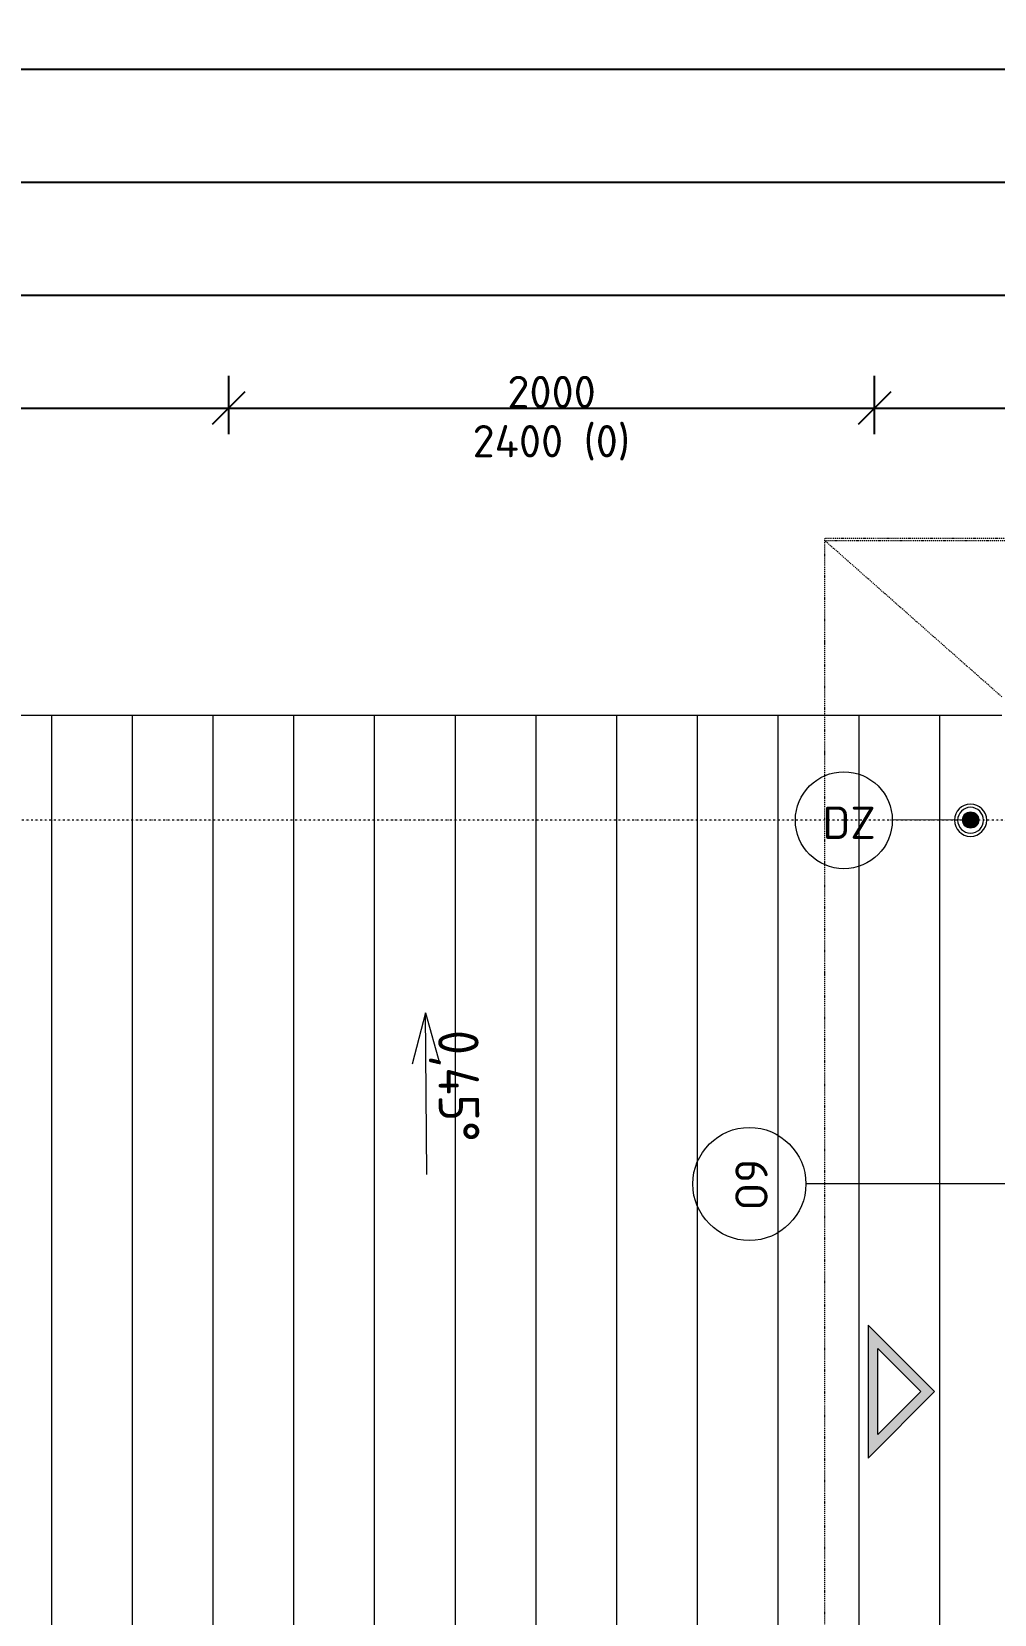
# Model space of a CAD drawing. Extents: x 43000 to 200282, y 3579 to 63943.
# Drawn here: x 50851 to 53832, y 20899 to 25799 of the extents above; entities that cross this region are included whole.
import ezdxf

# ---------------------------------------------------------------- set-up
doc = ezdxf.new("R2010")
doc.units = 0
doc.header["$MEASUREMENT"] = 0
for name, pattern in [('Bodkovaná 1_5mm', [1.5, 0, -1.5]), ('Bodkočiarkovaná 6mm', [14, 6, -4, 0, -4]), ('Nad rovinou rezu _viditeľná hrana_', [6, 3, -1.5, 0, -1.5])]:
    doc.linetypes.add(name, pattern=pattern)
doc.layers.get('Defpoints').update_dxf_attribs({"color": 242, "linetype": 'CONTINUOUS'})
for name, color, linetype, lineweight in [('_Room Separation_', 7, 'Bodkovaná 1_5mm', 9), ('Detail Items', 7, 'CONTINUOUS', 9), ('Dimensions', 7, 'CONTINUOUS', 9), ('Floors', 7, 'CONTINUOUS', 18), ('Generic Annotations', 7, 'CONTINUOUS', 9), ('Generic Models', 7, 'CONTINUOUS', 9), ('Grids-1', 7, 'Bodkočiarkovaná 6mm', 9), ('Spot Slopes', 7, 'CONTINUOUS', 9), ('Thin line black', 7, 'CONTINUOUS', 9), ('Window Tags', 7, 'CONTINUOUS', 9)]:
    doc.layers.add(name, color=color, linetype=linetype, lineweight=lineweight)
doc.layers.add('koty', color=7, linetype='CONTINUOUS')
doc.layers.add('Roofs-1', color=7, linetype='Nad rovinou rezu _viditeľná hrana_', lineweight=9, true_color=0x666666)
doc.layers.add('Surface Pattern-1', color=7, linetype='CONTINUOUS', lineweight=9, true_color=0xc0c0c0)
doc.styles.add('ISOCPEUR_1', font='isocpeur.ttf', dxfattribs={"width": 0.9, "height": 100})
doc.styles.add('ISOCPEUR_2', font='isocpeur.ttf', dxfattribs={"height": 100})
doc.styles.add('ISOCPEUR_3', font='isocpeur.ttf', dxfattribs={"height": 70})
doc.dimstyles.new('CS_Priebežná_-_2_0_mm__stavbárska_čiarka_čERVENA', dxfattribs={"dimscale": 304.8, "dimtxt": 99.598118, "dimasz": 0.328084, "dimexe": 0.328084, "dimexo": 0.0625, "dimgap": 0, "dimtad": 1, "dimdec": 0, "dimrnd": 5, "dimzin": 0, "dimdsep": 46, "dimtxsty": 'ISOCPEUR_2', "dimblk1": 'OBLIQUE', "dimblk2": 'OBLIQUE', "dimsah": 1, "dimcen": 0.09, "dimazin": 0, "dimtfac": 1, "dimtdec": 4, "dimtix": 1, "dimtmove": 0, "dimatfit": 3, "dimfxl": 0.328084, "dimfxlon": 1, "dimtvp": 1, "dimtolj": 1, "dimtzin": 0, "dimarcsym": 2})

# ---------------------------------------------------------------- blocks, each defined once
blk = doc.blocks.new('FP_2-PODLAHA 1NP')
at = {"layer": 'Surface Pattern-1'}
for p, q in [((-4750, 4777.9), (-4750, 11082.6)), ((-4500, 4777.9), (-4500, 11082.6)), ((-4250, 4777.9), (-4250, 11082.6)), ((-4000, 4728), (-4000, 11082.6)), ((-3750, 4728), (-3750, 11082.6)), ((-3500, 4728), (-3500, 11082.6)), ((-3250, 4728), (-3250, 11082.6)), ((-3000, 4728), (-3000, 11082.6)), ((-2750, 4728), (-2750, 11082.6)), ((-2500, 4728), (-2500, 11082.6)), ((-2250, 4728), (-2250, 11082.6)), ((-2000, 4777.9), (-2000, 11082.6))]:
    blk.add_line(p, q, dxfattribs=at)
blk = doc.blocks.new('_Oblique')
at = {"layer": 'koty', "color": 0, "lineweight": -2}
blk.add_line((-0.5, -0.5), (0.5, 0.5), dxfattribs=at)
blk = doc.blocks.new('*D390')
at = {"layer": 'Defpoints', "color": 0, "transparency": 16777216}
for p in [(54055.2, 24983), (46369.8, 24883), (54055.2, 24883)]:
    blk.add_point(p, dxfattribs=at)
at = {"layer": 'Dimensions', "color": 0, "lineweight": -2, "transparency": 16777216}
for p, q in [((46369.8, 24902.1), (46369.8, 25083)), ((54055.2, 24902.1), (54055.2, 25083)), ((46369.8, 24983), (54055.2, 24983))]:
    blk.add_line(p, q, dxfattribs=at)
at = {"layer": 'Dimensions', "color": 0, "lineweight": -2, "transparency": 16777216, "xscale": 100, "yscale": 100, "zscale": 100, "rotation": 180}
blk.add_blockref('_Oblique', (46369.8, 24983), dxfattribs=at)
at = {"layer": 'Dimensions', "color": 0, "lineweight": -2, "transparency": 16777216, "xscale": 100, "yscale": 100, "zscale": 100}
blk.add_blockref('_Oblique', (54055.2, 24983), dxfattribs=at)
at = {"layer": 'Dimensions', "color": 0, "transparency": 16777216, "insert": (50212.5, 25033), "char_height": 100, "width": 340.166, "attachment_point": 5, "style": 'ISOCPEUR_2'}
blk.add_mtext('\\A1;7685', dxfattribs=at)
blk = doc.blocks.new('*D392')
at = {"layer": 'Defpoints', "color": 0, "transparency": 16777216}
for p in [(62105.2, 25683), (46369.8, 25583), (62105.2, 25583)]:
    blk.add_point(p, dxfattribs=at)
at = {"layer": 'Dimensions', "color": 0, "lineweight": -2, "transparency": 16777216}
for p, q in [((46369.8, 25602.1), (46369.8, 25783)), ((62105.2, 25602.1), (62105.2, 25783)), ((46369.8, 25683), (62105.2, 25683))]:
    blk.add_line(p, q, dxfattribs=at)
at = {"layer": 'Dimensions', "color": 0, "lineweight": -2, "transparency": 16777216, "xscale": 100, "yscale": 100, "zscale": 100, "rotation": 180}
blk.add_blockref('_Oblique', (46369.8, 25683), dxfattribs=at)
at = {"layer": 'Dimensions', "color": 0, "lineweight": -2, "transparency": 16777216, "xscale": 100, "yscale": 100, "zscale": 100}
blk.add_blockref('_Oblique', (62105.2, 25683), dxfattribs=at)
at = {"layer": 'Dimensions', "color": 0, "transparency": 16777216, "insert": (54237.5, 25733), "char_height": 100, "width": 399.925, "attachment_point": 5, "style": 'ISOCPEUR_2'}
blk.add_mtext('\\A1;15735', dxfattribs=at)
blk = doc.blocks.new('*D393')
at = {"layer": 'Defpoints', "color": 0, "transparency": 16777216}
for p in [(46494.8, 25433), (54180.2, 25433), (54180.2, 25333)]:
    blk.add_point(p, dxfattribs=at)
at = {"layer": 'Dimensions', "color": 0, "lineweight": -2, "transparency": 16777216}
for p, q in [((46494.8, 25414), (46494.8, 25233)), ((54180.2, 25414), (54180.2, 25233)), ((46494.8, 25333), (54180.2, 25333))]:
    blk.add_line(p, q, dxfattribs=at)
at = {"layer": 'Dimensions', "color": 0, "lineweight": -2, "transparency": 16777216, "xscale": 100, "yscale": 100, "zscale": 100, "rotation": 180}
blk.add_blockref('_Oblique', (46494.8, 25333), dxfattribs=at)
at = {"layer": 'Dimensions', "color": 0, "lineweight": -2, "transparency": 16777216, "xscale": 100, "yscale": 100, "zscale": 100}
blk.add_blockref('_Oblique', (54180.2, 25333), dxfattribs=at)
at = {"layer": 'Dimensions', "color": 0, "transparency": 16777216, "insert": (50337.5, 25383), "char_height": 100, "width": 340.166, "attachment_point": 5, "style": 'ISOCPEUR_2'}
blk.add_mtext('\\A1;7685', dxfattribs=at)
blk = doc.blocks.new('*D409')
at = {"layer": 'Defpoints', "color": 0, "transparency": 16777216}
for p in [(51460.7, 24633), (48619.8, 24533), (51460.7, 24533)]:
    blk.add_point(p, dxfattribs=at)
at = {"layer": 'Dimensions', "color": 0, "lineweight": -2, "transparency": 16777216}
for p, q in [((48619.8, 24552.1), (48619.8, 24733)), ((51460.7, 24552.1), (51460.7, 24733)), ((48619.8, 24633), (51460.7, 24633))]:
    blk.add_line(p, q, dxfattribs=at)
at = {"layer": 'Dimensions', "color": 0, "lineweight": -2, "transparency": 16777216, "xscale": 100, "yscale": 100, "zscale": 100, "rotation": 180}
blk.add_blockref('_Oblique', (48619.8, 24633), dxfattribs=at)
at = {"layer": 'Dimensions', "color": 0, "lineweight": -2, "transparency": 16777216, "xscale": 100, "yscale": 100, "zscale": 100}
blk.add_blockref('_Oblique', (51460.7, 24633), dxfattribs=at)
at = {"layer": 'Dimensions', "color": 0, "transparency": 16777216, "insert": (50040.2, 24683), "char_height": 100, "width": 351.658, "attachment_point": 5, "style": 'ISOCPEUR_2'}
blk.add_mtext('\\A1;2840', dxfattribs=at)
blk = doc.blocks.new('*D410')
at = {"layer": 'Defpoints', "color": 0, "transparency": 16777216}
for p in [(53460.7, 24633), (51460.7, 24533), (53460.7, 24533)]:
    blk.add_point(p, dxfattribs=at)
at = {"layer": 'Dimensions', "color": 0, "lineweight": -2, "transparency": 16777216}
for p, q in [((51460.7, 24552.1), (51460.7, 24733)), ((53460.7, 24552.1), (53460.7, 24733)), ((51460.7, 24633), (53460.7, 24633))]:
    blk.add_line(p, q, dxfattribs=at)
at = {"layer": 'Dimensions', "color": 0, "lineweight": -2, "transparency": 16777216, "xscale": 100, "yscale": 100, "zscale": 100, "rotation": 180}
blk.add_blockref('_Oblique', (51460.7, 24633), dxfattribs=at)
at = {"layer": 'Dimensions', "color": 0, "lineweight": -2, "transparency": 16777216, "xscale": 100, "yscale": 100, "zscale": 100}
blk.add_blockref('_Oblique', (53460.7, 24633), dxfattribs=at)
at = {"layer": 'Dimensions', "color": 0, "transparency": 16777216, "insert": (52460.7, 24683), "char_height": 100, "width": 340.166, "attachment_point": 5, "style": 'ISOCPEUR_2'}
blk.add_mtext('\\A1;2000', dxfattribs=at)
blk = doc.blocks.new('*D411')
at = {"layer": 'Defpoints', "color": 0, "transparency": 16777216}
for p in [(59230.2, 24633), (53460.7, 24533), (59230.2, 24533)]:
    blk.add_point(p, dxfattribs=at)
at = {"layer": 'Dimensions', "color": 0, "lineweight": -2, "transparency": 16777216}
for p, q in [((53460.7, 24552.1), (53460.7, 24733)), ((59230.2, 24552.1), (59230.2, 24733)), ((53460.7, 24633), (59230.2, 24633))]:
    blk.add_line(p, q, dxfattribs=at)
at = {"layer": 'Dimensions', "color": 0, "lineweight": -2, "transparency": 16777216, "xscale": 100, "yscale": 100, "zscale": 100, "rotation": 180}
blk.add_blockref('_Oblique', (53460.7, 24633), dxfattribs=at)
at = {"layer": 'Dimensions', "color": 0, "lineweight": -2, "transparency": 16777216, "xscale": 100, "yscale": 100, "zscale": 100}
blk.add_blockref('_Oblique', (59230.2, 24633), dxfattribs=at)
at = {"layer": 'Dimensions', "color": 0, "transparency": 16777216, "insert": (56345.4, 24683), "char_height": 100, "width": 340.166, "attachment_point": 5, "style": 'ISOCPEUR_2'}
blk.add_mtext('\\A1;5770', dxfattribs=at)
blk = doc.blocks.new('Poznamka2 - KRUZOK 2-5481640-PODLAHA 1NP')
at = {"layer": 'Generic Annotations'}
blk.add_circle((0, 0), 3, dxfattribs=at)
blk = doc.blocks.new('Popis okna1 - Popis okna-4947703-PODLAHA 1NP')
at = {"layer": 'Window Tags'}
blk.add_circle((0, 0), 3.5, dxfattribs=at)

msp = doc.modelspace()

# ---------------------------------------------------------------- hatches: boundary and pattern name
at = {"layer": 'Detail Items'}
h = msp.add_hatch(color=256, dxfattribs=at)
h.paths.add_polyline_path([(53440.9, 21382.4), (53646.7, 21588.2), (53440.9, 21793.9), (53440.9, 21579.4)])
h.paths.add_polyline_path([(53470.9, 21454.9), (53470.9, 21721.5), (53604.2, 21588.2), (53595.5, 21579.4)])
at = {"layer": 'Generic Annotations'}
h = msp.add_hatch(color=256, dxfattribs=at)
edge = h.paths.add_edge_path()
edge.add_arc((53758.1, 23357.9), 25, 0, 360)

# ---------------------------------------------------------------- linework, layer by layer
at = {"layer": '_Room Separation_'}
msp.add_line((50110.2, 23682.1), (53855.2, 23682.1), dxfattribs=at)
at = {"layer": 'Floors'}
msp.add_line((50110.2, 23682.1), (53855.2, 23682.1), dxfattribs=at)
at = {"layer": 'Generic Annotations'}
msp.add_line((53758.1, 23357.9), (53515.6, 23357.1), dxfattribs=at)
msp.add_circle((53758.1, 23357.9), 25, dxfattribs=at)
at = {"layer": 'Generic Models'}
for radius, start, end in [(50, 0, 180), (40, 0, 180), (50, 180, 0), (40, 180, 0)]:
    msp.add_arc((53758, 23357.1), radius, start, end, dxfattribs=at)
at = {"layer": 'Grids-1'}
msp.add_line((65744.3, 23357.1), (43565.6, 23357.1), dxfattribs=at)
at = {"layer": 'Roofs-1'}
for p, q in [((62858.1, 24229.2), (53306.2, 24229.2)), ((53306.2, 17927.4), (53306.2, 24229.2)), ((53306.2, 24223.3), (62858.1, 24223.3)), ((53855.2, 23738.8), (53306.2, 24223.3))]:
    msp.add_line(p, q, dxfattribs=at)
at = {"layer": 'Spot Slopes'}
for p, q in [((52070.5, 22760.8), (52029.3, 22601.7)), ((52070.5, 22760.8), (52114.3, 22602.4)), ((52074.6, 22260.8), (52070.5, 22760.8))]:
    msp.add_line(p, q, dxfattribs=at)
at = {"layer": 'Thin line black'}
for p, q in [((53646.7, 21588.2), (53440.9, 21793.9)), ((53440.9, 21793.9), (53440.9, 21382.4)), ((53470.9, 21721.5), (53604.2, 21588.2)), ((53470.9, 21454.9), (53470.9, 21721.5)), ((53440.9, 21382.4), (53646.7, 21588.2)), ((53604.2, 21588.2), (53470.9, 21454.9))]:
    msp.add_line(p, q, dxfattribs=at)
at = {"layer": 'Window Tags'}
msp.add_line((54180.2, 22231), (53248, 22231), dxfattribs=at)

# ---------------------------------------------------------------- block references
at = {"layer": 'Floors'}
msp.add_blockref('FP_2-PODLAHA 1NP', (55662.6, 12599.5), dxfattribs=at)
at = {"layer": 'Generic Annotations', "xscale": 50, "yscale": 50, "zscale": 50}
msp.add_blockref('Poznamka2 - KRUZOK 2-5481640-PODLAHA 1NP', (53365.6, 23357.1), dxfattribs=at)
at = {"layer": 'Window Tags', "xscale": 49.99999999999998, "yscale": 49.99999999999998, "zscale": 49.99999999999998, "rotation": 90.00000000000001}
msp.add_blockref('Popis okna1 - Popis okna-4947703-PODLAHA 1NP', (53073, 22231), dxfattribs=at)

# ---------------------------------------------------------------- texts
at = {"layer": 'Generic Annotations', "insert": (53299.4, 23399.4), "char_height": 100, "width": 160.337, "attachment_point": 1, "style": 'ISOCPEUR_3'}
msp.add_mtext('DZ', dxfattribs=at)
at = {"layer": 'Spot Slopes', "insert": (52234.2, 22708.2), "char_height": 125, "width": 470.57, "attachment_point": 1, "rotation": 270.4797, "line_spacing_factor": 1.149209, "style": 'ISOCPEUR_1'}
msp.add_mtext('0,45°', dxfattribs=at)
at = {"layer": 'Window Tags', "insert": (52215.9, 24580.7), "char_height": 100, "width": 625.316, "attachment_point": 1, "style": 'ISOCPEUR_2'}
msp.add_mtext('2400 (0)', dxfattribs=at)
at = {"layer": 'Window Tags', "insert": (53029.6, 22148.9), "char_height": 100, "width": 188.397, "attachment_point": 1, "rotation": 90, "style": 'ISOCPEUR_2'}
msp.add_mtext('O9', dxfattribs=at)

# ---------------------------------------------------------------- dimensions: what is measured, and where the dimension line sits
at = {"layer": 'Dimensions'}
for base, p1, p2, override, picture, middle in [((62105.2, 25683), (46369.8, 25583), (62105.2, 25583), {"dimpost": '<>', "dimfxl": 15735.452087}, '*D392', (54237.5, 25733)), ((54180.2, 25333), (46494.8, 25433), (54180.2, 25433), {"dimpost": '<>', "dimfxl": 7685.439042}, '*D393', (50337.5, 25383)), ((54055.2, 24983), (46369.8, 24883), (54055.2, 24883), {"dimpost": '<>', "dimfxl": 7685.439042}, '*D390', (50212.5, 25033)), ((51460.7, 24633), (48619.8, 24533), (51460.7, 24533), {"dimpost": '<>', "dimfxl": 2840.896392}, '*D409', (50040.2, 24683)), ((53460.7, 24633), (51460.7, 24533), (53460.7, 24533), {"dimpost": '<>', "dimfxl": 2000}, '*D410', (52460.7, 24683)), ((59230.1745, 24633.0138), (53460.6722, 24533.0138), (59230.1745, 24533.0138), {"dimpost": '<>', "dimfxl": 5769.502305}, '*D411', (56345.4234, 24683.0138))]:
    dim = msp.add_linear_dim(base=base, p1=p1, p2=p2, dimstyle='CS_Priebežná_-_2_0_mm__stavbárska_čiarka_čERVENA', override=override, dxfattribs=at)
    dim.commit()
    dim.dimension.update_dxf_attribs({"geometry": picture, "text_midpoint": middle})

doc.saveas('drawing.dxf')
